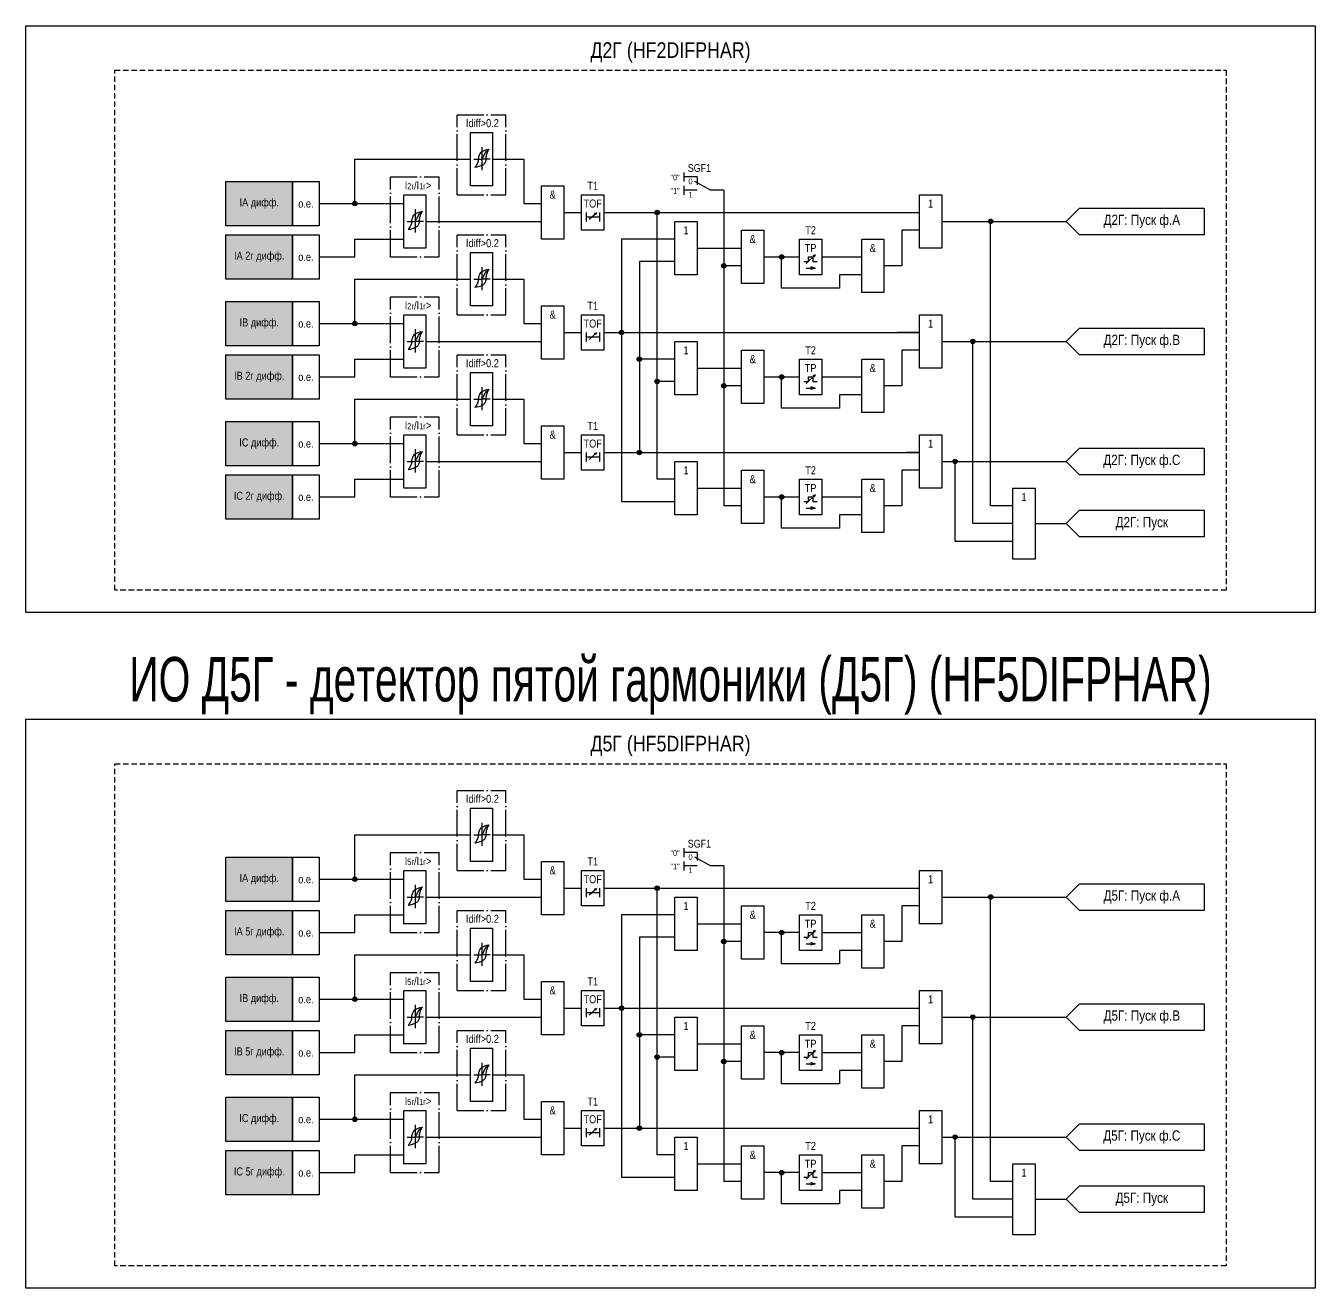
# Model space of a CAD drawing. Header units: millimetres. Extents: x -2824 to 4649, y -997 to 959.
# Drawn here: x 1713 to 2003, y -180 to 104 of the extents above; entities that cross this region are included whole.
import ezdxf
from ezdxf.enums import TextEntityAlignment as Align

# ---------------------------------------------------------------- set-up
doc = ezdxf.new("R2010")
doc.units = ezdxf.units.MM
doc.linetypes.add('ACAD_ISO04W100', pattern=[30, 24, -3, 0, -3])
doc.linetypes.add('штриховая2', pattern=[0.375, 0.25, -0.125])
doc.layers.add('Основная', color=7, linetype='Continuous')
doc.styles.add('1.8_Gost_RD', font='ARIALN.TTF', dxfattribs={"height": 1.8})
doc.styles.add('2.5_Gost_RD', font='ARIALN.TTF', dxfattribs={"height": 2.5})
doc.styles.add('3.5_Gost_RD', font='ARIALN.TTF', dxfattribs={"height": 3.5})
doc.styles.add('Вывод', font='ARIALN.TTF', dxfattribs={"height": 2.5})
doc.styles.add('Компонент', font='ARIALN.TTF', dxfattribs={"height": 3.5})

# ---------------------------------------------------------------- blocks, each defined once
blk = doc.blocks.new('Точка')
at = {"ltscale": 100}
h = blk.add_hatch(color=256, dxfattribs=at)
h.dxf.hatch_style = 1
edge = h.paths.add_edge_path()
edge.add_arc((0, 0), 0.5, 0, 360)
blk.add_circle((0, 0), 0.5, dxfattribs=at)
blk = doc.blocks.new('*U32')
at = {"layer": 'Основная', "ltscale": 0.35}
blk.add_line((6, 6), (6, 2.5), dxfattribs=at)
at = {"layer": 'Основная', "color": 0}
blk.add_line((0, 0), (7, 4), dxfattribs=at)
blk = doc.blocks.new('*U42')
at = {"layer": 'Основная', "color": 0}
for p, q in [((-3, 6), (-9, 6)), ((-3, 0), (-9, 0)), ((9, 0), (3, 0))]:
    blk.add_line(p, q, dxfattribs=at)
at = {"layer": 'Основная', "ltscale": 0.25, "xscale": -1}
blk.add_blockref('*U32', (3, 0), dxfattribs=at)
at = {"layer": 'Основная'}
for tag, height, style, p in [('ОУ', 3.5, 'Компонент', (-2, 10)), ('В1', 2.5, 'Вывод', (-13, 6)), ('В2', 2.5, 'Вывод', (-6, 4)), ('В3', 2.5, 'Вывод', (-6, -2))]:
    blk.add_attdef(tag, text='', height=height, dxfattribs=dict(at, style=style)).set_placement(p, align=Align.MIDDLE_CENTER)
blk = doc.blocks.new('*U24')
at = {"layer": 'Основная', "linetype": 'ACAD_ISO04W100', "ltscale": 0.25}
for p, q in [((0, 0), (11, 0)), ((0, -18), (0, 0)), ((11, -18), (11, 0)), ((0, -18), (11, -18))]:
    blk.add_line(p, q, dxfattribs=at)
at = {"layer": 'Основная', "style": 'Компонент'}
blk.add_attdef('ОУ', text='', height=3.5, dxfattribs=at).set_placement((11, 0), align=Align.MIDDLE_CENTER)

msp = doc.modelspace()

# ---------------------------------------------------------------- hatches: boundary and pattern name
at = {"ltscale": 100, "true_color": 0xf7941d}
h = msp.add_hatch(color=30, dxfattribs=at)
h.dxf.hatch_style = 1
h.paths.add_polyline_path([(1758, 69), (1773, 69), (1773, 59), (1758, 59)])
h = msp.add_hatch(color=30, dxfattribs=at)
h.dxf.hatch_style = 1
h.paths.add_polyline_path([(1758, 57), (1773, 57), (1773, 47), (1758, 47)])
h = msp.add_hatch(color=30, dxfattribs=at)
h.dxf.hatch_style = 1
h.paths.add_polyline_path([(1758, 42), (1773, 42), (1773, 32), (1758, 32)])
h = msp.add_hatch(color=30, dxfattribs=at)
h.dxf.hatch_style = 1
h.paths.add_polyline_path([(1758, 30), (1773, 30), (1773, 20), (1758, 20)])
h = msp.add_hatch(color=30, dxfattribs=at)
h.dxf.hatch_style = 1
h.paths.add_polyline_path([(1758, 15), (1773, 15), (1773, 5), (1758, 5)])
h = msp.add_hatch(color=30, dxfattribs=at)
h.dxf.hatch_style = 1
h.paths.add_polyline_path([(1758, 3), (1773, 3), (1773, -7), (1758, -7)])
h = msp.add_hatch(color=30, dxfattribs=at)
h.dxf.hatch_style = 1
h.paths.add_polyline_path([(1758, -83), (1773, -83), (1773, -93), (1758, -93)])
h = msp.add_hatch(color=30, dxfattribs=at)
h.dxf.hatch_style = 1
h.paths.add_polyline_path([(1758, -95), (1773, -95), (1773, -105), (1758, -105)])
h = msp.add_hatch(color=30, dxfattribs=at)
h.dxf.hatch_style = 1
h.paths.add_polyline_path([(1758, -110), (1773, -110), (1773, -120), (1758, -120)])
h = msp.add_hatch(color=30, dxfattribs=at)
h.dxf.hatch_style = 1
h.paths.add_polyline_path([(1758, -122), (1773, -122), (1773, -132), (1758, -132)])
h = msp.add_hatch(color=30, dxfattribs=at)
h.dxf.hatch_style = 1
h.paths.add_polyline_path([(1758, -137), (1773, -137), (1773, -147), (1758, -147)])
h = msp.add_hatch(color=30, dxfattribs=at)
h.dxf.hatch_style = 1
h.paths.add_polyline_path([(1758, -149), (1773, -149), (1773, -159), (1758, -159)])

# ---------------------------------------------------------------- linework, layer by layer
at = {"ltscale": 100}
for p, q in [((1870, 67), (1870, -4)), ((1834, 62), (1838, 62)), ((1888.5, 50.5), (1890.5, 52.5)), ((1890.5, 52.5), (1889.99, 52.25)), ((1890.5, 52.5), (1890.26, 52.02)), ((1888.5, 49.5), (1890.5, 49.5)), ((1892, 52), (1901, 52)), ((1834, 35), (1838, 35)), ((1888.5, 23.5), (1890.5, 25.5)), ((1890.5, 25.5), (1889.99, 25.25)), ((1890.5, 25.5), (1890.26, 25.02)), ((1892, 25), (1901, 25)), ((1888.5, 22.5), (1890.5, 22.5)), ((1834, 8), (1838, 8)), ((1888.5, -3.5), (1890.5, -1.5)), ((1890.5, -1.5), (1889.99, -1.75)), ((1890.5, -1.5), (1890.26, -1.98)), ((1892, -2), (1901, -2)), ((1888.5, -4.5), (1890.5, -4.5)), ((1870, -85), (1870, -156)), ((1887, -100), (1879, -100)), ((1888.5, -101.5), (1890.5, -99.5)), ((1890.5, -99.5), (1889.99, -99.75)), ((1890.5, -99.5), (1890.26, -99.98)), ((1892, -100), (1901, -100)), ((1888.5, -102.5), (1890.5, -102.5)), ((1887, -127), (1879, -127)), ((1888.5, -128.5), (1890.5, -126.5)), ((1890.5, -126.5), (1889.99, -126.75)), ((1890.5, -126.5), (1890.26, -126.98)), ((1892, -127), (1901, -127)), ((1888.5, -129.5), (1890.5, -129.5)), ((1888.5, -155.5), (1890.5, -153.5)), ((1890.5, -153.5), (1889.99, -153.75)), ((1890.5, -153.5), (1890.26, -153.98)), ((1887, -154), (1879, -154)), ((1888.5, -156.5), (1890.5, -156.5)), ((1892, -154), (1901, -154))]:
    msp.add_line(p, q, dxfattribs=at)
at = {"color": 7, "ltscale": 100}
for p, q in [((1839.7, 60.46), (1841.37, 61.95)), ((1841.37, 61.95), (1840.85, 61.73)), ((1841.37, 61.95), (1841.11, 61.48)), ((1839.7, 33.46), (1841.37, 34.95)), ((1841.37, 34.95), (1840.85, 34.73)), ((1841.37, 34.95), (1841.11, 34.48)), ((1839.7, 6.46), (1841.37, 7.95)), ((1841.37, 7.95), (1840.85, 7.73)), ((1841.37, 7.95), (1841.11, 7.48)), ((1839.7, -91.54), (1841.37, -90.05)), ((1841.37, -90.05), (1840.85, -90.27)), ((1841.37, -90.05), (1841.11, -90.52)), ((1839.7, -118.54), (1841.37, -117.05)), ((1841.37, -117.05), (1840.85, -117.27)), ((1841.37, -117.05), (1841.11, -117.52)), ((1839.7, -145.54), (1841.37, -144.05)), ((1841.37, -144.05), (1840.85, -144.27)), ((1841.37, -144.05), (1841.11, -144.52))]:
    msp.add_line(p, q, dxfattribs=at)
at = {"ltscale": 100}
for points in [[(1713, 104), (2003, 104), (2003, -28), (1713, -28)], [(1758, 69), (1773, 69), (1773, 59), (1758, 59)], [(1773, 69), (1779, 69), (1779, 59), (1773, 59)], [(1838, 66), (1843, 66), (1843, 58), (1838, 58)], [(1758, 57), (1773, 57), (1773, 47), (1758, 47)], [(1773, 57), (1779, 57), (1779, 47), (1773, 47)], [(1887, 56), (1892, 56), (1892, 48), (1887, 48)], [(1758, 42), (1773, 42), (1773, 32), (1758, 32)], [(1773, 42), (1779, 42), (1779, 32), (1773, 32)], [(1838, 39), (1843, 39), (1843, 31), (1838, 31)], [(1758, 30), (1773, 30), (1773, 20), (1758, 20)], [(1773, 30), (1779, 30), (1779, 20), (1773, 20)], [(1887, 29), (1892, 29), (1892, 21), (1887, 21)], [(1758, 15), (1773, 15), (1773, 5), (1758, 5)], [(1773, 15), (1779, 15), (1779, 5), (1773, 5)], [(1838, 12), (1843, 12), (1843, 4), (1838, 4)], [(1758, 3), (1773, 3), (1773, -7), (1758, -7)], [(1773, 3), (1779, 3), (1779, -7), (1773, -7)], [(1887, 2), (1892, 2), (1892, -6), (1887, -6)], [(1935, 0), (1940, 0), (1940, -16), (1935, -16)], [(1713, -52), (2003, -52), (2003, -180), (1713, -180)], [(1758, -83), (1773, -83), (1773, -93), (1758, -93)], [(1773, -83), (1779, -83), (1779, -93), (1773, -93)], [(1838, -86), (1843, -86), (1843, -94), (1838, -94)], [(1758, -95), (1773, -95), (1773, -105), (1758, -105)], [(1773, -95), (1779, -95), (1779, -105), (1773, -105)], [(1887, -96), (1892, -96), (1892, -104), (1887, -104)], [(1758, -110), (1773, -110), (1773, -120), (1758, -120)], [(1773, -110), (1779, -110), (1779, -120), (1773, -120)], [(1838, -113), (1843, -113), (1843, -121), (1838, -121)], [(1758, -122), (1773, -122), (1773, -132), (1758, -132)], [(1773, -122), (1779, -122), (1779, -132), (1773, -132)], [(1887, -123), (1892, -123), (1892, -131), (1887, -131)], [(1758, -137), (1773, -137), (1773, -147), (1758, -147)], [(1773, -137), (1779, -137), (1779, -147), (1773, -147)], [(1838, -140), (1843, -140), (1843, -148), (1838, -148)], [(1758, -149), (1773, -149), (1773, -159), (1758, -159)], [(1773, -149), (1779, -149), (1779, -159), (1773, -159)], [(1887, -150), (1892, -150), (1892, -158), (1887, -158)], [(1935, -152), (1940, -152), (1940, -168), (1935, -168)]]:
    msp.add_lwpolyline(points, close=True, dxfattribs=at)
for points in [[(1787, 64), (1787, 74), (1813, 74)], [(1818, 74), (1825, 74), (1825, 64), (1829, 64)], [(1839, 62), (1839, 60)], [(1839, 61), (1842, 61)], [(1842, 62), (1842, 60)], [(1843, 62), (1914, 62)], [(1859, 2), (1855, 2), (1855, 62)], [(1914, 58), (1910, 58), (1910, 50), (1906, 50)], [(1919, 60), (1947, 60)], [(1935, -4), (1930, -4), (1930, 60)], [(1779, 52), (1787, 52), (1787, 56), (1798, 56)], [(1859, 56), (1847, 56), (1847, -3), (1859, -3)], [(1864, 54), (1874, 54)], [(1859, 51), (1851, 51), (1851, 8)], [(1874, 50), (1870, 50)], [(1879, 52), (1887, 52)], [(1901, 48), (1896, 48), (1896, 45), (1883, 45), (1883, 52)], [(1889.5, 49.83), (1890.5, 49.5), (1889.5, 49.17)], [(1787, 37), (1787, 47), (1813, 47)], [(1818, 47), (1825, 47), (1825, 37), (1829, 37)], [(1839, 35), (1839, 33)], [(1842, 35), (1842, 33)], [(1843, 35), (1914, 35)], [(1914, 35), (1909, 35)], [(1839, 34), (1842, 34)], [(1919, 33), (1947, 33)], [(1935, -8), (1926, -8), (1926, 33)], [(1779, 25), (1787, 25), (1787, 29), (1798, 29)], [(1914, 31), (1910, 31), (1910, 23), (1906, 23)], [(1914, 31), (1910, 31)], [(1859, 29), (1851, 29)], [(1864, 27), (1874, 27)], [(1859, 24), (1855, 24)], [(1879, 25), (1887, 25)], [(1901, 21), (1896, 21), (1896, 18), (1883, 18), (1883, 25)], [(1874, 23), (1870, 23)], [(1889.5, 22.83), (1890.5, 22.5), (1889.5, 22.17)], [(1787, 10), (1787, 20), (1813, 20)], [(1818, 20), (1825, 20), (1825, 10), (1829, 10)], [(1839, 8), (1839, 6)], [(1839, 7), (1842, 7)], [(1842, 8), (1842, 6)], [(1843, 8), (1914, 8)], [(1914, 8), (1911, 8)], [(1919, 6), (1947, 6)], [(1935, -12), (1922, -12), (1922, 6)], [(1914, 4), (1910, 4), (1910, -4), (1906, -4)], [(1779, -2), (1787, -2), (1787, 2), (1798, 2)], [(1859, 2), (1856, 2)], [(1864, 0), (1874, 0)], [(1879, -2), (1887, -2)], [(1901, -6), (1896, -6), (1896, -9), (1883, -9), (1883, -2)], [(1874, -4), (1870, -4)], [(1889.5, -4.17), (1890.5, -4.5), (1889.5, -4.83)], [(1940, -8), (1947, -8)], [(1787, -88), (1787, -78), (1813, -78)], [(1818, -78), (1825, -78), (1825, -88), (1829, -88)], [(1839, -90), (1839, -92)], [(1839, -91), (1842, -91)], [(1842, -90), (1842, -92)], [(1843, -90), (1914, -90)], [(1859, -150), (1855, -150), (1855, -90)], [(1919, -92), (1947, -92)], [(1935, -156), (1930, -156), (1930, -92)], [(1914, -94), (1910, -94), (1910, -102), (1906, -102)], [(1779, -100), (1787, -100), (1787, -96), (1798, -96)], [(1859, -96), (1847, -96), (1847, -155), (1859, -155)], [(1864, -98), (1874, -98)], [(1859, -101), (1851, -101), (1851, -144)], [(1901, -104), (1896, -104), (1896, -107), (1883, -107), (1883, -100)], [(1874, -102), (1870, -102)], [(1889.5, -102.17), (1890.5, -102.5), (1889.5, -102.83)], [(1787, -115), (1787, -105), (1813, -105)], [(1818, -105), (1825, -105), (1825, -115), (1829, -115)], [(1839, -117), (1839, -119)], [(1839, -118), (1842, -118)], [(1842, -117), (1842, -119)], [(1843, -117), (1914, -117)], [(1914, -121), (1910, -121), (1910, -129), (1906, -129)], [(1919, -119), (1947, -119)], [(1935, -160), (1926, -160), (1926, -119)], [(1779, -127), (1787, -127), (1787, -123), (1798, -123)], [(1859, -123), (1851, -123)], [(1864, -125), (1874, -125)], [(1901, -131), (1896, -131), (1896, -134), (1883, -134), (1883, -127)], [(1859, -128), (1855, -128)], [(1874, -129), (1870, -129)], [(1889.5, -129.17), (1890.5, -129.5), (1889.5, -129.83)], [(1787, -142), (1787, -132), (1813, -132)], [(1818, -132), (1825, -132), (1825, -142), (1829, -142)], [(1839, -144), (1839, -146)], [(1842, -144), (1842, -146)], [(1843, -144), (1914, -144)], [(1839, -145), (1842, -145)], [(1919, -146), (1947, -146)], [(1935, -164), (1922, -164), (1922, -146)], [(1779, -154), (1787, -154), (1787, -150), (1798, -150)], [(1859, -150), (1856, -150)], [(1914, -148), (1910, -148), (1910, -156), (1906, -156)], [(1864, -152), (1874, -152)], [(1874, -156), (1870, -156)], [(1901, -158), (1896, -158), (1896, -161), (1883, -161), (1883, -154)], [(1889.5, -156.17), (1890.5, -156.5), (1889.5, -156.83)], [(1940, -160), (1947, -160)]]:
    msp.add_lwpolyline(points, dxfattribs=at)
at = {"color": 7, "ltscale": 100}
for points in [[(1888, 51), (1889, 51), (1889, 52), (1890, 52), (1890, 51), (1891, 51)], [(1888, 24), (1889, 24), (1889, 25), (1890, 25), (1890, 24), (1891, 24)], [(1888, -3), (1889, -3), (1889, -2), (1890, -2), (1890, -3), (1891, -3)], [(1888, -101), (1889, -101), (1889, -100), (1890, -100), (1890, -101), (1891, -101)], [(1888, -128), (1889, -128), (1889, -127), (1890, -127), (1890, -128), (1891, -128)], [(1888, -155), (1889, -155), (1889, -154), (1890, -154), (1890, -155), (1891, -155)]]:
    msp.add_lwpolyline(points, dxfattribs=at)
at = {"layer": 'Основная', "ltscale": 100}
for p, q in [((1813, 78.5), (1813, 80)), ((1813, 80), (1818, 80)), ((1813, 71), (1813, 79)), ((1818, 80), (1818, 74)), ((1818, 74), (1818, 68)), ((1813, 68), (1813, 71)), ((1861, 71), (1861, 69)), ((1818, 68), (1813, 68)), ((1861, 68), (1861, 66)), ((1798, 64.5), (1798, 66)), ((1798, 66), (1803, 66)), ((1798, 57), (1798, 65)), ((1803, 66), (1803, 60)), ((1803, 60), (1829, 60)), ((1803, 60), (1803, 54)), ((1798, 54), (1798, 57)), ((1803, 54), (1798, 54)), ((1813, 51.5), (1813, 53)), ((1813, 53), (1818, 53)), ((1818, 53), (1818, 47)), ((1813, 44), (1813, 52)), ((1818, 47), (1818, 41)), ((1813, 41), (1813, 44)), ((1818, 41), (1813, 41)), ((1798, 37.5), (1798, 39)), ((1798, 39), (1803, 39)), ((1798, 30), (1798, 38)), ((1803, 39), (1803, 33)), ((1803, 33), (1829, 33)), ((1803, 33), (1803, 27)), ((1803, 33), (1829, 33)), ((1798, 27), (1798, 30)), ((1803, 27), (1798, 27)), ((1813, 17), (1813, 26)), ((1813, 26), (1818, 26)), ((1818, 26), (1818, 20)), ((1818, 20), (1818, 14)), ((1813, 14), (1813, 17)), ((1798, 10.5), (1798, 12)), ((1798, 12), (1803, 12)), ((1803, 12), (1803, 6)), ((1818, 14), (1813, 14)), ((1798, 3), (1798, 11)), ((1803, 6), (1829, 6)), ((1803, 6), (1803, 0)), ((1798, 0), (1798, 3)), ((1803, 0), (1798, 0)), ((1813, -73.5), (1813, -72)), ((1813, -72), (1818, -72)), ((1818, -72), (1818, -78)), ((1813, -81), (1813, -73)), ((1818, -78), (1818, -84)), ((1813, -84), (1813, -81)), ((1861, -81), (1861, -83)), ((1818, -84), (1813, -84)), ((1861, -84), (1861, -86)), ((1798, -87.5), (1798, -86)), ((1798, -86), (1803, -86)), ((1798, -95), (1798, -87)), ((1803, -86), (1803, -92)), ((1803, -92), (1829, -92)), ((1803, -92), (1803, -98)), ((1834, -90), (1838, -90)), ((1798, -98), (1798, -95)), ((1803, -98), (1798, -98)), ((1813, -100.5), (1813, -99)), ((1813, -99), (1818, -99)), ((1813, -108), (1813, -100)), ((1818, -99), (1818, -105)), ((1818, -105), (1818, -111)), ((1813, -111), (1813, -108)), ((1798, -114.5), (1798, -113)), ((1798, -113), (1803, -113)), ((1803, -113), (1803, -119)), ((1818, -111), (1813, -111)), ((1798, -122), (1798, -114)), ((1834, -117), (1838, -117)), ((1803, -119), (1829, -119)), ((1803, -119), (1803, -125)), ((1803, -119), (1829, -119)), ((1798, -125), (1798, -122)), ((1803, -125), (1798, -125)), ((1813, -135), (1813, -126)), ((1813, -126), (1818, -126)), ((1818, -126), (1818, -132)), ((1818, -132), (1818, -138)), ((1813, -138), (1813, -135)), ((1818, -138), (1813, -138)), ((1798, -141.5), (1798, -140)), ((1798, -140), (1803, -140)), ((1798, -149), (1798, -141)), ((1803, -140), (1803, -146)), ((1834, -144), (1838, -144)), ((1803, -146), (1829, -146)), ((1803, -146), (1803, -152)), ((1798, -152), (1798, -149)), ((1803, -152), (1798, -152))]:
    msp.add_line(p, q, dxfattribs=at)
at = {"layer": 'Основная'}
for p, q in [((1815.6, 76.72), (1815.6, 71.52)), ((1800.6, 62.72), (1800.6, 57.52)), ((1815.6, 49.72), (1815.6, 44.52)), ((1800.6, 35.72), (1800.6, 30.52)), ((1815.6, 22.72), (1815.6, 17.52)), ((1800.6, 8.72), (1800.6, 3.52)), ((1815.6, -75.28), (1815.6, -80.48)), ((1800.6, -89.28), (1800.6, -94.48)), ((1815.6, -102.28), (1815.6, -107.48)), ((1800.6, -116.28), (1800.6, -121.48)), ((1815.6, -129.28), (1815.6, -134.48)), ((1800.6, -143.28), (1800.6, -148.48))]:
    msp.add_line(p, q, dxfattribs=at)
at = {"layer": 'Основная', "color": 7, "ltscale": 100}
for p, q in [((1813.79, 74), (1815.6, 74)), ((1817.42, 74), (1815.6, 74)), ((1779, 64), (1798, 64)), ((1798.79, 60), (1800.6, 60)), ((1802.42, 60), (1800.6, 60)), ((1813.79, 47), (1815.6, 47)), ((1817.42, 47), (1815.6, 47)), ((1779, 37), (1798, 37)), ((1798.79, 33), (1800.6, 33)), ((1802.42, 33), (1800.6, 33)), ((1813.79, 20), (1815.6, 20)), ((1817.42, 20), (1815.6, 20)), ((1779, 10), (1798, 10)), ((1798.79, 6), (1800.6, 6)), ((1802.42, 6), (1800.6, 6)), ((1813.79, -78), (1815.6, -78)), ((1817.42, -78), (1815.6, -78)), ((1779, -88), (1798, -88)), ((1798.79, -92), (1800.6, -92)), ((1802.42, -92), (1800.6, -92)), ((1813.79, -105), (1815.6, -105)), ((1817.42, -105), (1815.6, -105)), ((1779, -115), (1798, -115)), ((1798.79, -119), (1800.6, -119)), ((1802.42, -119), (1800.6, -119)), ((1813.79, -132), (1815.6, -132)), ((1817.42, -132), (1815.6, -132)), ((1779, -142), (1798, -142)), ((1798.79, -146), (1800.6, -146)), ((1802.42, -146), (1800.6, -146))]:
    msp.add_line(p, q, dxfattribs=at)
at = {"layer": 'Основная', "linetype": 'штриховая2', "ltscale": 5}
for points in [[(1733, 94), (1983, 94), (1983, -23), (1733, -23)], [(1733, -62), (1983, -62), (1983, -175), (1733, -175)]]:
    msp.add_lwpolyline(points, close=True, dxfattribs=at)
at = {"layer": 'Основная', "ltscale": 100}
for points in [[(1829, 68), (1834, 68), (1834, 56), (1829, 56)], [(1914, 66), (1919, 66), (1919, 54), (1914, 54)], [(1978, 63), (1978, 57), (1950, 57), (1947, 60), (1950, 63)], [(1859, 60), (1864, 60), (1864, 48), (1859, 48)], [(1874, 58), (1879, 58), (1879, 46), (1874, 46)], [(1901, 56), (1906, 56), (1906, 44), (1901, 44)], [(1829, 41), (1834, 41), (1834, 29), (1829, 29)], [(1914, 39), (1919, 39), (1919, 27), (1914, 27)], [(1978, 36), (1978, 30), (1950, 30), (1947, 33), (1950, 36)], [(1859, 33), (1864, 33), (1864, 21), (1859, 21)], [(1874, 31), (1879, 31), (1879, 19), (1874, 19)], [(1901, 29), (1906, 29), (1906, 17), (1901, 17)], [(1829, 14), (1834, 14), (1834, 2), (1829, 2)], [(1914, 12), (1919, 12), (1919, 0), (1914, 0)], [(1978, 9), (1978, 3), (1950, 3), (1947, 6), (1950, 9)], [(1859, 6), (1864, 6), (1864, -6), (1859, -6)], [(1874, 4), (1879, 4), (1879, -8), (1874, -8)], [(1901, 2), (1906, 2), (1906, -10), (1901, -10)], [(1978, -5), (1978, -11), (1950, -11), (1947, -8), (1950, -5)], [(1829, -84), (1834, -84), (1834, -96), (1829, -96)], [(1914, -86), (1919, -86), (1919, -98), (1914, -98)], [(1978, -89), (1978, -95), (1950, -95), (1947, -92), (1950, -89)], [(1859, -92), (1864, -92), (1864, -104), (1859, -104)], [(1874, -94), (1879, -94), (1879, -106), (1874, -106)], [(1901, -96), (1906, -96), (1906, -108), (1901, -108)], [(1829, -111), (1834, -111), (1834, -123), (1829, -123)], [(1914, -113), (1919, -113), (1919, -125), (1914, -125)], [(1978, -116), (1978, -122), (1950, -122), (1947, -119), (1950, -116)], [(1859, -119), (1864, -119), (1864, -131), (1859, -131)], [(1874, -121), (1879, -121), (1879, -133), (1874, -133)], [(1901, -123), (1906, -123), (1906, -135), (1901, -135)], [(1829, -138), (1834, -138), (1834, -150), (1829, -150)], [(1914, -140), (1919, -140), (1919, -152), (1914, -152)], [(1978, -143), (1978, -149), (1950, -149), (1947, -146), (1950, -143)], [(1859, -146), (1864, -146), (1864, -158), (1859, -158)], [(1874, -148), (1879, -148), (1879, -160), (1874, -160)], [(1901, -150), (1906, -150), (1906, -162), (1901, -162)], [(1978, -157), (1978, -163), (1950, -163), (1947, -160), (1950, -157)]]:
    msp.add_lwpolyline(points, close=True, dxfattribs=at)
at = {"layer": 'Основная'}
for points in [[(1814.8, 73.92), (1814.95, 74.71), (1815.44, 75.54), (1817.2, 76.26)], [(1815.6, 74), (1816, 74.72), (1816.47, 75.6), (1817.2, 76.26)], [(1816.48, 73.92), (1816.6, 74.71), (1816.81, 75.54), (1817.2, 76.26)], [(1814.8, 73.92), (1814.6, 73.13), (1814, 72.12)], [(1816.48, 73.92), (1816.25, 73.13), (1815.76, 72.67), (1814, 72.12)], [(1799.8, 59.92), (1799.95, 60.71), (1800.44, 61.54), (1802.2, 62.26)], [(1800.6, 60), (1801, 60.72), (1801.47, 61.6), (1802.2, 62.26)], [(1801.48, 59.92), (1801.6, 60.71), (1801.81, 61.54), (1802.2, 62.26)], [(1799.8, 59.92), (1799.6, 59.13), (1799, 58.12)], [(1801.48, 59.92), (1801.25, 59.13), (1800.76, 58.67), (1799, 58.12)], [(1814.8, 46.92), (1814.6, 46.13), (1814, 45.12)], [(1816.48, 46.92), (1816.25, 46.13), (1815.76, 45.67), (1814, 45.12)], [(1814.8, 46.92), (1814.95, 47.71), (1815.44, 48.54), (1817.2, 49.26)], [(1815.6, 47), (1816, 47.72), (1816.47, 48.6), (1817.2, 49.26)], [(1816.48, 46.92), (1816.6, 47.71), (1816.81, 48.54), (1817.2, 49.26)], [(1799.8, 32.92), (1799.95, 33.71), (1800.44, 34.54), (1802.2, 35.26)], [(1800.6, 33), (1801, 33.72), (1801.47, 34.6), (1802.2, 35.26)], [(1801.48, 32.92), (1801.6, 33.71), (1801.81, 34.54), (1802.2, 35.26)], [(1799.8, 32.92), (1799.6, 32.13), (1799, 31.12)], [(1801.48, 32.92), (1801.25, 32.13), (1800.76, 31.67), (1799, 31.12)], [(1814.8, 19.92), (1814.95, 20.71), (1815.44, 21.54), (1817.2, 22.26)], [(1815.6, 20), (1816, 20.72), (1816.47, 21.6), (1817.2, 22.26)], [(1816.48, 19.92), (1816.6, 20.71), (1816.81, 21.54), (1817.2, 22.26)], [(1814.8, 19.92), (1814.6, 19.13), (1814, 18.12)], [(1816.48, 19.92), (1816.25, 19.13), (1815.76, 18.67), (1814, 18.12)], [(1799.8, 5.92), (1799.6, 5.13), (1799, 4.12)], [(1801.48, 5.92), (1801.25, 5.13), (1800.76, 4.67), (1799, 4.12)], [(1799.8, 5.92), (1799.95, 6.71), (1800.44, 7.54), (1802.2, 8.26)], [(1800.6, 6), (1801, 6.72), (1801.47, 7.6), (1802.2, 8.26)], [(1801.48, 5.92), (1801.6, 6.71), (1801.81, 7.54), (1802.2, 8.26)], [(1814.8, -78.08), (1814.6, -78.87), (1814, -79.88)], [(1816.48, -78.08), (1816.25, -78.87), (1815.76, -79.33), (1814, -79.88)], [(1814.8, -78.08), (1814.95, -77.29), (1815.44, -76.46), (1817.2, -75.74)], [(1815.6, -78), (1816, -77.28), (1816.47, -76.4), (1817.2, -75.74)], [(1816.48, -78.08), (1816.6, -77.29), (1816.81, -76.46), (1817.2, -75.74)], [(1799.8, -92.08), (1799.95, -91.29), (1800.44, -90.46), (1802.2, -89.74)], [(1800.6, -92), (1801, -91.28), (1801.47, -90.4), (1802.2, -89.74)], [(1801.48, -92.08), (1801.6, -91.29), (1801.81, -90.46), (1802.2, -89.74)], [(1799.8, -92.08), (1799.6, -92.87), (1799, -93.88)], [(1801.48, -92.08), (1801.25, -92.87), (1800.76, -93.33), (1799, -93.88)], [(1814.8, -105.08), (1814.95, -104.29), (1815.44, -103.46), (1817.2, -102.74)], [(1815.6, -105), (1816, -104.28), (1816.47, -103.4), (1817.2, -102.74)], [(1816.48, -105.08), (1816.6, -104.29), (1816.81, -103.46), (1817.2, -102.74)], [(1814.8, -105.08), (1814.6, -105.87), (1814, -106.88)], [(1816.48, -105.08), (1816.25, -105.87), (1815.76, -106.33), (1814, -106.88)], [(1799.8, -119.08), (1799.95, -118.29), (1800.44, -117.46), (1802.2, -116.74)], [(1800.6, -119), (1801, -118.28), (1801.47, -117.4), (1802.2, -116.74)], [(1801.48, -119.08), (1801.6, -118.29), (1801.81, -117.46), (1802.2, -116.74)], [(1799.8, -119.08), (1799.6, -119.87), (1799, -120.88)], [(1801.48, -119.08), (1801.25, -119.87), (1800.76, -120.33), (1799, -120.88)], [(1814.8, -132.08), (1814.95, -131.29), (1815.44, -130.46), (1817.2, -129.74)], [(1815.6, -132), (1816, -131.28), (1816.47, -130.4), (1817.2, -129.74)], [(1816.48, -132.08), (1816.6, -131.29), (1816.81, -130.46), (1817.2, -129.74)], [(1814.8, -132.08), (1814.6, -132.87), (1814, -133.88)], [(1816.48, -132.08), (1816.25, -132.87), (1815.76, -133.33), (1814, -133.88)], [(1799.8, -146.08), (1799.95, -145.29), (1800.44, -144.46), (1802.2, -143.74)], [(1800.6, -146), (1801, -145.28), (1801.47, -144.4), (1802.2, -143.74)], [(1801.48, -146.08), (1801.6, -145.29), (1801.81, -144.46), (1802.2, -143.74)], [(1799.8, -146.08), (1799.6, -146.87), (1799, -147.88)], [(1801.48, -146.08), (1801.25, -146.87), (1800.76, -147.33), (1799, -147.88)]]:
    msp.add_spline(points, degree=3, dxfattribs=at)

# ---------------------------------------------------------------- block references
at = {"layer": 'Основная', "ltscale": 0.25}
for p in [(1810, 84), (1795, 70), (1810, 57), (1795, 43), (1810, 30), (1795, 16), (1810, -68), (1795, -82), (1810, -95), (1795, -109), (1810, -122), (1795, -136)]:
    msp.add_blockref('*U24', p, dxfattribs=at)
ref = msp.add_blockref('*U42', (1865.5, 67), dxfattribs=dict(at, xscale=0.5, yscale=0.5, zscale=0.5))
ref.add_attrib('ОУ', 'SGF1', dxfattribs={"height": 1.75, "style": 'Компонент'}).set_placement((1864.5, 72), align=Align.MIDDLE_CENTER)
ref.add_attrib('В2', '0', dxfattribs={"height": 1.25, "style": 'Вывод'}).set_placement((1862.5, 69), align=Align.MIDDLE_CENTER)
ref.add_attrib('В3', '1', dxfattribs={"height": 1.25, "style": 'Вывод'}).set_placement((1862.5, 66), align=Align.MIDDLE_CENTER)
at = {"layer": 'Основная', "ltscale": 100}
for p in [(1787, 64), (1855, 62), (1930, 60), (1883, 52), (1870, 50), (1787, 37), (1847, 35), (1926, 33), (1851, 29), (1855, 24), (1870, 23), (1883, 25), (1787, 10), (1851, 8), (1922, 6), (1883, -2), (1787, -88), (1855, -90), (1930, -92), (1870, -102), (1883, -100), (1787, -115), (1847, -117), (1926, -119), (1851, -123), (1855, -128), (1883, -127), (1870, -129), (1787, -142), (1851, -144), (1922, -146), (1883, -154)]:
    msp.add_blockref('Точка', p, dxfattribs=at)
at = {"layer": 'Основная', "ltscale": 0.25}
ref = msp.add_blockref('*U42', (1865.5, -85), dxfattribs=dict(at, xscale=0.5, yscale=0.5, zscale=0.5))
ref.add_attrib('ОУ', 'SGF1', dxfattribs={"height": 1.75, "style": 'Компонент'}).set_placement((1864.5, -80), align=Align.MIDDLE_CENTER)
ref.add_attrib('В2', '0', dxfattribs={"height": 1.25, "style": 'Вывод'}).set_placement((1862.5, -83), align=Align.MIDDLE_CENTER)
ref.add_attrib('В3', '1', dxfattribs={"height": 1.25, "style": 'Вывод'}).set_placement((1862.5, -86), align=Align.MIDDLE_CENTER)

# ---------------------------------------------------------------- texts
at = {"color": 30, "ltscale": 100, "attachment_point": 5, "style": '3.5_Gost_RD'}
for s, insert, char_height, width in [('\\pt108.5;Д2Г (HF2DIFPHAR)', (1858, 98), 3.5, 250), ('{\\W0.8;\\C3;ИО Д5Г - детектор пятой гармоники (Д5Г) (HF5DIFPHAR)}', (1858, -44.5), 10, 290), ('\\pt108.5;Д5Г (HF5DIFPHAR)', (1858, -58), 3.5, 250)]:
    msp.add_mtext(s, dxfattribs=dict(at, insert=insert, char_height=char_height, width=width))
at = {"ltscale": 100, "char_height": 1.8, "attachment_point": 5}
for s, insert, width, style in [('T1', (1840.5, 68), 5, '2.5_Gost_RD'), ('IA дифф.', (1765.5, 64), 15, '1.8_Gost_RD'), ('о.е.', (1776, 64), 6, '1.8_Gost_RD'), ('TOF', (1840.5, 64), 5, '2.5_Gost_RD'), ('T2', (1889.5, 58), 5, '2.5_Gost_RD'), ('IA 2г дифф.', (1765.5, 52), 13.0716, '1.8_Gost_RD'), ('о.е.', (1776, 52), 6, '1.8_Gost_RD'), ('TP', (1889.5, 54), 5, '2.5_Gost_RD'), ('T1', (1840.5, 41), 5, '2.5_Gost_RD'), ('IB дифф.', (1765.5, 37), 15, '1.8_Gost_RD'), ('TOF', (1840.5, 37), 5, '2.5_Gost_RD'), ('о.е.', (1776, 37), 6, '1.8_Gost_RD'), ('T2', (1889.5, 31), 5, '2.5_Gost_RD'), ('IB 2г дифф.', (1765.5, 25), 13.0716, '1.8_Gost_RD'), ('TP', (1889.5, 27), 5, '2.5_Gost_RD'), ('о.е.', (1776, 25), 6, '1.8_Gost_RD'), ('T1', (1840.5, 14), 5, '2.5_Gost_RD'), ('IC дифф.', (1765.5, 10), 15, '1.8_Gost_RD'), ('о.е.', (1776, 10), 6, '1.8_Gost_RD'), ('TOF', (1840.5, 10), 5, '2.5_Gost_RD'), ('T2', (1889.5, 4), 5, '2.5_Gost_RD'), ('TP', (1889.5, 0), 5, '2.5_Gost_RD'), ('IC 2г дифф.', (1765.5, -2), 13.5936, '1.8_Gost_RD'), ('о.е.', (1776, -2), 6, '1.8_Gost_RD'), ('T1', (1840.5, -84), 5, '2.5_Gost_RD'), ('IA дифф.', (1765.5, -88), 15, '1.8_Gost_RD'), ('о.е.', (1776, -88), 6, '1.8_Gost_RD'), ('TOF', (1840.5, -88), 5, '2.5_Gost_RD'), ('T2', (1889.5, -94), 5, '2.5_Gost_RD'), ('TP', (1889.5, -98), 5, '2.5_Gost_RD'), ('IA 5г дифф.', (1765.5, -100), 12.7881, '1.8_Gost_RD'), ('о.е.', (1776, -100), 6, '1.8_Gost_RD'), ('T1', (1840.5, -111), 5, '2.5_Gost_RD'), ('IB дифф.', (1765.5, -115), 15, '1.8_Gost_RD'), ('о.е.', (1776, -115), 6, '1.8_Gost_RD'), ('TOF', (1840.5, -115), 5, '2.5_Gost_RD'), ('T2', (1889.5, -121), 5, '2.5_Gost_RD'), ('TP', (1889.5, -125), 5, '2.5_Gost_RD'), ('IB 5г дифф.', (1765.5, -127), 13.8682, '1.8_Gost_RD'), ('о.е.', (1776, -127), 6, '1.8_Gost_RD'), ('T1', (1840.5, -138), 5, '2.5_Gost_RD'), ('IC дифф.', (1765.5, -142), 15, '1.8_Gost_RD'), ('о.е.', (1776, -142), 6, '1.8_Gost_RD'), ('TOF', (1840.5, -142), 5, '2.5_Gost_RD'), ('T2', (1889.5, -148), 5, '2.5_Gost_RD'), ('IC 5г дифф.', (1765.5, -154), 13.8489, '1.8_Gost_RD'), ('о.е.', (1776, -154), 6, '1.8_Gost_RD'), ('TP', (1889.5, -152), 5, '2.5_Gost_RD')]:
    msp.add_mtext(s, dxfattribs=dict(at, insert=insert, width=width, style=style))
at = {"layer": 'Основная', "color": 7, "ltscale": 100, "char_height": 1.8, "attachment_point": 1, "style": '1.8_Gost_RD'}
for s, insert in [('Idiff{\\C256;>0.2}', (1812, 83)), ('\\pi-0.78314;I{\\H0.77778x;2г\\H1.2857x;/I\\H0.77778x;1г\\H1.2857x;>}', (1799, 69)), ('Idiff{\\C256;>0.2}', (1812, 56)), ('\\pi-0.78314;I{\\H0.77778x;2г\\H1.2857x;/I\\H0.77778x;1г\\H1.2857x;>}', (1799, 42)), ('Idiff{\\C256;>0.2}', (1812, 29)), ('\\pi-0.78314;I{\\H0.77778x;2г\\H1.2857x;/I\\H0.77778x;1г\\H1.2857x;>}', (1799, 15)), ('Idiff{\\C256;>0.2}', (1812, -69)), ('\\pi-0.78314;I{\\H0.77778x;5г\\H1.2857x;/I\\H0.77778x;1г\\H1.2857x;>}', (1799, -83)), ('Idiff{\\C256;>0.2}', (1812, -96)), ('\\pi-0.78314;I{\\H0.77778x;5г\\H1.2857x;/I\\H0.77778x;1г\\H1.2857x;>}', (1799, -110)), ('Idiff{\\C256;>0.2}', (1812, -123)), ('\\pi-0.78314;I{\\H0.77778x;5г\\H1.2857x;/I\\H0.77778x;1г\\H1.2857x;>}', (1799, -137))]:
    msp.add_mtext_dynamic_manual_height_columns(s, width=4, gutter_width=17.5, heights=[0], dxfattribs=dict(at, insert=insert))
at = {"layer": 'Основная', "ltscale": 100, "char_height": 1.25, "attachment_point": 1, "style": '3.5_Gost_RD'}
for s, insert in [('"0"', (1858, 70.5)), ('"1"', (1858, 67.5)), ('"0"', (1858, -81.5)), ('"1"', (1858, -84.5))]:
    msp.add_mtext_dynamic_manual_height_columns(s, width=2, gutter_width=17.5, heights=[0], dxfattribs=dict(at, insert=insert))
at = {"layer": 'Основная', "ltscale": 100, "char_height": 1.8, "width": 5, "attachment_point": 5, "style": '2.5_Gost_RD'}
for s, insert in [('&', (1831.5, 66)), ('1', (1916.5, 64)), ('1', (1861.5, 58)), ('&', (1876.5, 56)), ('&', (1903.5, 54)), ('&', (1831.5, 39)), ('1', (1916.5, 37)), ('1', (1861.5, 31)), ('&', (1876.5, 29)), ('&', (1903.5, 27)), ('&', (1831.5, 12)), ('1', (1916.5, 10)), ('1', (1861.5, 4)), ('&', (1876.5, 2)), ('&', (1903.5, 0)), ('1', (1937.5, -2)), ('&', (1831.5, -86)), ('1', (1916.5, -88)), ('1', (1861.5, -94)), ('&', (1876.5, -96)), ('&', (1903.5, -98)), ('&', (1831.5, -113)), ('1', (1916.5, -115)), ('1', (1861.5, -121)), ('&', (1876.5, -123)), ('&', (1903.5, -125)), ('&', (1831.5, -140)), ('1', (1916.5, -142)), ('1', (1861.5, -148)), ('&', (1876.5, -150)), ('&', (1903.5, -152)), ('1', (1937.5, -154))]:
    msp.add_mtext(s, dxfattribs=dict(at, insert=insert))
at = {"layer": 'Основная', "color": 3, "ltscale": 100, "char_height": 2.3, "width": 28, "attachment_point": 5, "style": '2.5_Gost_RD'}
for s, insert in [('{\\C256;Д2Г: Пуск ф.А}', (1964, 60)), ('{\\C256;Д2Г: Пуск ф.В}', (1964, 33)), ('{\\C256;Д2Г: Пуск ф.С}', (1964, 6)), ('{\\C256;Д2Г: Пуск}', (1964, -8))]:
    msp.add_mtext(s, dxfattribs=dict(at, insert=insert))
at = {"layer": 'Основная', "color": 0, "ltscale": 100, "char_height": 2.3, "width": 28, "attachment_point": 5, "style": '2.5_Gost_RD'}
for s, insert in [('{\\C256;Д5Г: Пуск ф.А}', (1964, -92)), ('Д5Г: Пуск ф.B', (1964, -119)), ('{\\C256;Д5Г: Пуск ф.C}', (1964, -146)), ('{\\C256;Д5Г: Пуск}', (1964, -160))]:
    msp.add_mtext(s, dxfattribs=dict(at, insert=insert))

doc.saveas('drawing.dxf')
